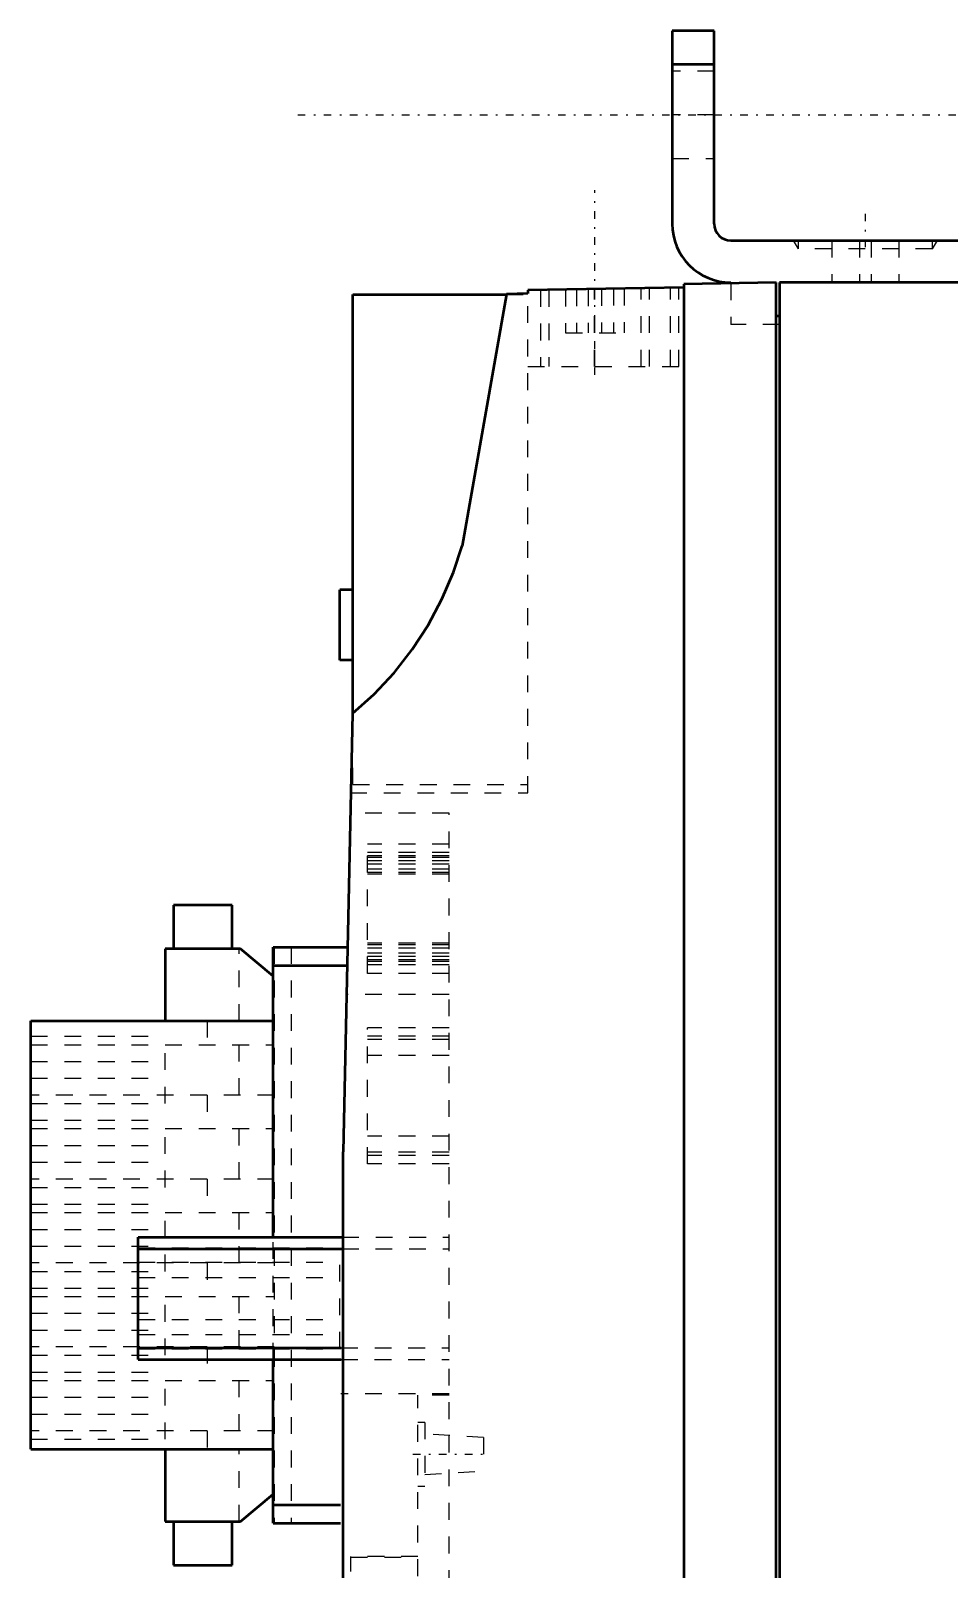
# Model space of a CAD drawing. Header units: millimetres. Extents: x 0 to 229, y 0 to 349.
# Drawn here: x 79.5 to 134.2, y 257.5 to 349.1 of the extents above; entities that cross this region are included whole.
import ezdxf

# ---------------------------------------------------------------- set-up
doc = ezdxf.new("R2010")
doc.units = ezdxf.units.MM
doc.linetypes.add('Center', pattern=[1.5, 0.45, -0.5, 0.05, -0.5])
doc.linetypes.add('Dashed', pattern=[2, 1, -1])
for name, color, linetype, lineweight in [('AM_4', 7, 'Continuous', 50), ('AM_6', 2, 'Continuous', 35), ('AM_7', 7, 'Center', 25), ('AM_9', 6, 'Dashed', 25)]:
    doc.layers.add(name, color=color, linetype=linetype, lineweight=lineweight)

# ---------------------------------------------------------------- blocks, each defined once
blk = doc.blocks.new('4_MBDLN25SF_2_in_MBDLN25SF_1100')
at = {"layer": 'AM_4'}
for p, q in [((117.731, 349.115), (117.731, 337.615)), ((120.231, 349.115), (117.731, 349.115)), ((120.231, 337.615), (120.231, 349.115)), ((120.231, 347.115), (117.731, 347.115)), ((121.231, 336.615), (146.731, 336.615)), ((118.431, 333.819), (109.131, 333.656)), ((109.131, 333.656), (109.131, 333.456)), ((123.931, 334.115), (118.431, 334.019)), ((118.431, 334.019), (118.431, 184.211)), ((121.231, 334.115), (121.231, 334.067)), ((123.931, 184.115), (123.931, 334.115)), ((229.231, 334.115), (124.131, 334.115)), ((124.131, 334.115), (124.131, 184.115)), ((98.706, 308.451), (98.706, 333.405)), ((98.706, 333.405), (107.856, 333.405)), ((107.861, 333.434), (105.216, 318.435)), ((109.131, 333.456), (107.861, 333.434)), ((124.131, 332.115), (123.931, 332.115)), ((97.931, 311.615), (97.931, 315.815)), ((98.706, 315.815), (97.931, 315.815)), ((98.706, 311.615), (97.931, 311.615)), ((98.686, 308.435), (98.127, 282.328)), ((91.531, 297.035), (88.031, 297.035)), ((88.031, 297.035), (88.031, 294.435)), ((91.531, 294.435), (91.531, 297.035)), ((87.531, 294.435), (87.531, 290.135)), ((92.031, 294.435), (87.531, 294.435)), ((93.971, 292.807), (92.031, 294.435)), ((93.971, 277.255), (93.971, 294.535)), ((93.971, 294.535), (98.339, 294.535)), ((93.971, 293.435), (98.316, 293.435)), ((79.531, 264.615), (79.531, 290.135)), ((79.531, 290.135), (93.971, 290.135)), ((98.127, 235.701), (98.127, 282.328)), ((85.931, 277.255), (98.072, 277.255)), ((85.931, 269.955), (85.931, 277.255)), ((85.931, 276.555), (98.064, 276.555)), ((85.931, 270.655), (98.012, 270.655)), ((85.931, 269.955), (98.008, 269.955)), ((93.971, 260.215), (93.971, 269.955)), ((79.531, 264.615), (93.971, 264.615)), ((87.531, 264.615), (87.531, 260.315)), ((92.031, 260.315), (93.971, 261.942)), ((93.971, 261.315), (97.969, 261.315)), ((87.531, 260.315), (92.031, 260.315)), ((88.031, 260.315), (88.031, 257.715)), ((91.531, 257.715), (91.531, 260.315)), ((93.971, 260.215), (97.968, 260.215)), ((88.031, 257.715), (91.531, 257.715))]:
    blk.add_line(p, q, dxfattribs=at)
blk.add_lwpolyline([(98.686, 308.435), (99.983, 309.602), (101.173, 310.877), (102.248, 312.252), (103.199, 313.715), (104.018, 315.255), (104.7, 316.861), (105.216, 318.435)], dxfattribs=at)
for radius in [3.5, 1]:
    blk.add_arc((121.231, 337.615), radius, 180, 270, dxfattribs=at)
at = {"layer": 'AM_7'}
for p, q in [((95.431, 344.115), (150.431, 344.115)), ((113.131, 328.615), (113.131, 339.615)), ((129.231, 338.215), (129.231, 336.015)), ((102.291, 264.315), (106.691, 264.315))]:
    blk.add_line(p, q, dxfattribs=at)
at = {"layer": 'AM_9'}
for p, q in [((120.231, 346.715), (117.731, 346.715)), ((120.231, 344.115), (117.731, 344.115)), ((117.731, 341.515), (120.231, 341.515)), ((124.931, 336.615), (125.231, 336.115)), ((125.231, 336.615), (125.231, 336.115)), ((127.231, 336.615), (127.231, 334.115)), ((128.881, 336.615), (128.881, 334.115)), ((129.581, 336.615), (129.581, 334.115)), ((131.231, 336.615), (131.231, 334.115)), ((133.231, 336.115), (133.231, 336.615)), ((133.231, 336.115), (133.531, 336.615)), ((133.231, 336.115), (125.231, 336.115)), ((109.881, 333.669), (109.881, 329.115)), ((110.381, 333.678), (110.381, 329.115)), ((111.381, 333.696), (111.381, 331.115)), ((112.031, 333.707), (112.031, 331.115)), ((112.731, 333.719), (112.731, 331.115)), ((113.114, 329.115), (113.114, 333.726)), ((113.131, 329.115), (113.131, 333.726)), ((113.531, 333.733), (113.531, 331.115)), ((114.231, 333.745), (114.231, 331.115)), ((114.881, 333.757), (114.881, 331.115)), ((115.881, 329.115), (115.881, 333.774)), ((116.381, 329.115), (116.381, 333.783)), ((117.631, 329.115), (117.631, 333.805)), ((118.131, 329.115), (118.131, 333.813)), ((121.231, 334.067), (121.231, 331.615)), ((107.856, 333.405), (109.131, 333.405)), ((109.131, 303.715), (109.131, 333.456)), ((111.381, 331.115), (114.881, 331.115)), ((124.131, 331.615), (121.231, 331.615)), ((109.131, 329.115), (118.131, 329.115)), ((98.706, 304.215), (98.706, 308.451)), ((98.555, 303.715), (109.131, 303.715)), ((98.706, 304.215), (109.131, 304.215)), ((104.441, 302.505), (98.524, 302.505)), ((104.441, 214.415), (104.441, 302.505)), ((104.441, 300.665), (99.591, 300.665)), ((99.591, 292.965), (99.591, 300.665)), ((104.441, 300.165), (99.591, 300.165)), ((104.441, 299.965), (99.591, 299.965)), ((104.441, 299.865), (99.591, 299.865)), ((104.441, 299.665), (99.591, 299.665)), ((104.441, 299.465), (99.591, 299.465)), ((104.441, 299.165), (99.591, 299.165)), ((104.441, 298.965), (99.591, 298.965)), ((104.441, 298.865), (99.591, 298.865)), ((91.936, 290.135), (91.936, 294.435)), ((94.031, 294.535), (94.031, 260.215)), ((95.031, 294.535), (95.031, 260.215)), ((104.441, 294.765), (99.591, 294.765)), ((104.441, 294.665), (99.591, 294.665)), ((104.441, 294.465), (99.591, 294.465)), ((104.441, 294.165), (99.591, 294.165)), ((104.441, 293.965), (99.591, 293.965)), ((104.441, 293.765), (99.591, 293.765)), ((104.441, 293.665), (99.591, 293.665)), ((104.441, 293.465), (99.591, 293.465)), ((104.441, 292.965), (99.591, 292.965)), ((104.441, 291.705), (98.282, 291.705)), ((90.031, 290.135), (90.031, 288.715)), ((94.031, 290.135), (93.971, 290.135)), ((104.441, 289.725), (99.591, 289.725)), ((99.591, 281.615), (99.591, 289.725)), ((79.531, 289.215), (87.531, 289.215)), ((79.531, 288.715), (94.031, 288.715)), ((87.531, 285.215), (87.531, 289.215)), ((91.936, 285.715), (91.936, 288.715)), ((104.441, 289.225), (99.591, 289.225)), ((104.441, 289.025), (99.591, 289.025)), ((104.441, 288.073), (99.591, 288.073)), ((79.531, 287.715), (87.531, 287.715)), ((79.531, 286.715), (87.531, 286.715)), ((94.031, 285.715), (79.531, 285.715)), ((79.531, 285.215), (87.531, 285.215)), ((90.031, 285.715), (90.031, 283.715)), ((79.531, 284.215), (87.531, 284.215)), ((87.531, 280.215), (87.531, 284.215)), ((79.531, 283.715), (94.031, 283.715)), ((91.936, 280.715), (91.936, 283.715)), ((104.441, 283.267), (99.591, 283.267)), ((79.531, 282.715), (87.531, 282.715)), ((104.441, 282.315), (99.591, 282.315)), ((79.531, 281.715), (87.531, 281.715)), ((104.441, 282.115), (99.591, 282.115)), ((104.441, 281.615), (99.591, 281.615)), ((94.031, 280.715), (79.531, 280.715)), ((90.031, 280.715), (90.031, 278.715)), ((79.531, 280.215), (87.531, 280.215)), ((79.531, 279.215), (87.531, 279.215)), ((79.531, 278.715), (94.031, 278.715)), ((87.531, 275.215), (87.531, 279.215)), ((91.936, 275.715), (91.936, 278.715)), ((79.531, 277.715), (87.531, 277.715)), ((93.971, 269.955), (93.971, 277.255)), ((98.072, 277.255), (104.441, 277.255)), ((79.531, 276.715), (87.531, 276.715)), ((85.931, 276.605), (97.931, 276.605)), ((97.931, 270.605), (97.931, 276.605)), ((98.064, 276.555), (104.441, 276.555)), ((94.031, 275.715), (79.531, 275.715)), ((79.531, 275.215), (87.531, 275.215)), ((85.931, 275.755), (97.931, 275.755)), ((90.031, 275.715), (90.031, 273.715)), ((79.531, 274.215), (87.531, 274.215)), ((85.931, 274.855), (97.931, 274.855)), ((87.531, 270.215), (87.531, 274.215)), ((79.531, 273.715), (94.031, 273.715)), ((91.936, 270.715), (91.936, 273.715)), ((79.531, 272.715), (87.531, 272.715)), ((85.931, 272.355), (97.931, 272.355)), ((79.531, 271.715), (87.531, 271.715)), ((85.931, 271.455), (97.931, 271.455)), ((94.031, 270.715), (79.531, 270.715)), ((85.931, 270.605), (97.931, 270.605)), ((90.031, 270.715), (90.031, 268.715)), ((98.012, 270.655), (104.441, 270.655)), ((79.531, 270.215), (87.531, 270.215)), ((98.008, 269.955), (104.441, 269.955)), ((79.531, 269.215), (87.531, 269.215)), ((79.531, 268.715), (94.031, 268.715)), ((87.531, 265.215), (87.531, 269.215)), ((91.936, 265.715), (91.936, 268.715)), ((79.531, 267.715), (87.531, 267.715)), ((104.441, 267.915), (97.991, 267.915)), ((104.441, 267.845), (102.591, 267.845)), ((102.591, 215.065), (102.591, 267.845)), ((79.531, 266.715), (87.531, 266.715)), ((102.991, 266.215), (102.591, 266.215)), ((102.991, 266.215), (102.991, 262.415)), ((94.031, 265.715), (79.531, 265.715)), ((79.531, 265.215), (87.531, 265.215)), ((90.031, 265.715), (90.031, 264.615)), ((106.491, 265.315), (102.991, 265.515)), ((106.491, 265.315), (106.491, 263.315)), ((91.936, 260.315), (91.936, 264.615)), ((93.971, 264.615), (94.031, 264.615)), ((102.991, 263.115), (106.491, 263.315)), ((102.591, 262.415), (102.991, 262.415)), ((102.591, 258.224), (98.591, 258.224)), ((98.591, 223.331), (98.591, 258.224)), ((98.591, 258.19), (102.591, 258.19))]:
    blk.add_line(p, q, dxfattribs=at)
at = {"layer": 'AM_6', "flags": 8}
for tag, p in [('NN', (234.431, 349.115)), ('NT', (234.431, 348.615)), ('NB', (234.431, 348.115)), ('NBSYN', (234.431, 347.615)), ('LINA', (234.431, 347.115)), ('CNSORDERNO', (234.431, 346.615)), ('F', (234.431, 346.115)), ('MC', (234.431, 345.615)), ('PSV', (234.431, 345.115)), ('COMPANY', (234.431, 344.115)), ('ES', (234.431, 344.615))]:
    blk.add_attdef(tag, p, '', height=0.5, dxfattribs=at)
blk = doc.blocks.new('1_MBDLN25SF_1100')
blk.add_blockref('4_MBDLN25SF_2_in_MBDLN25SF_1100', (0, 0))
at = {"layer": 'AM_6', "flags": 8}
for tag, p in [('NN', (234.431, 349.115)), ('NT', (234.431, 348.615)), ('NB', (234.431, 348.115)), ('NBSYN', (234.431, 347.615)), ('LINA', (234.431, 347.115)), ('CNSORDERNO', (234.431, 346.615)), ('F', (234.431, 346.115)), ('MC', (234.431, 345.615)), ('PSV', (234.431, 345.115)), ('COMPANY', (234.431, 344.115)), ('ES', (234.431, 344.615))]:
    blk.add_attdef(tag, p, '', height=0.5, dxfattribs=at)

msp = doc.modelspace()

# ---------------------------------------------------------------- block references
msp.add_blockref('1_MBDLN25SF_1100', (0, 0))

doc.saveas('drawing.dxf')
